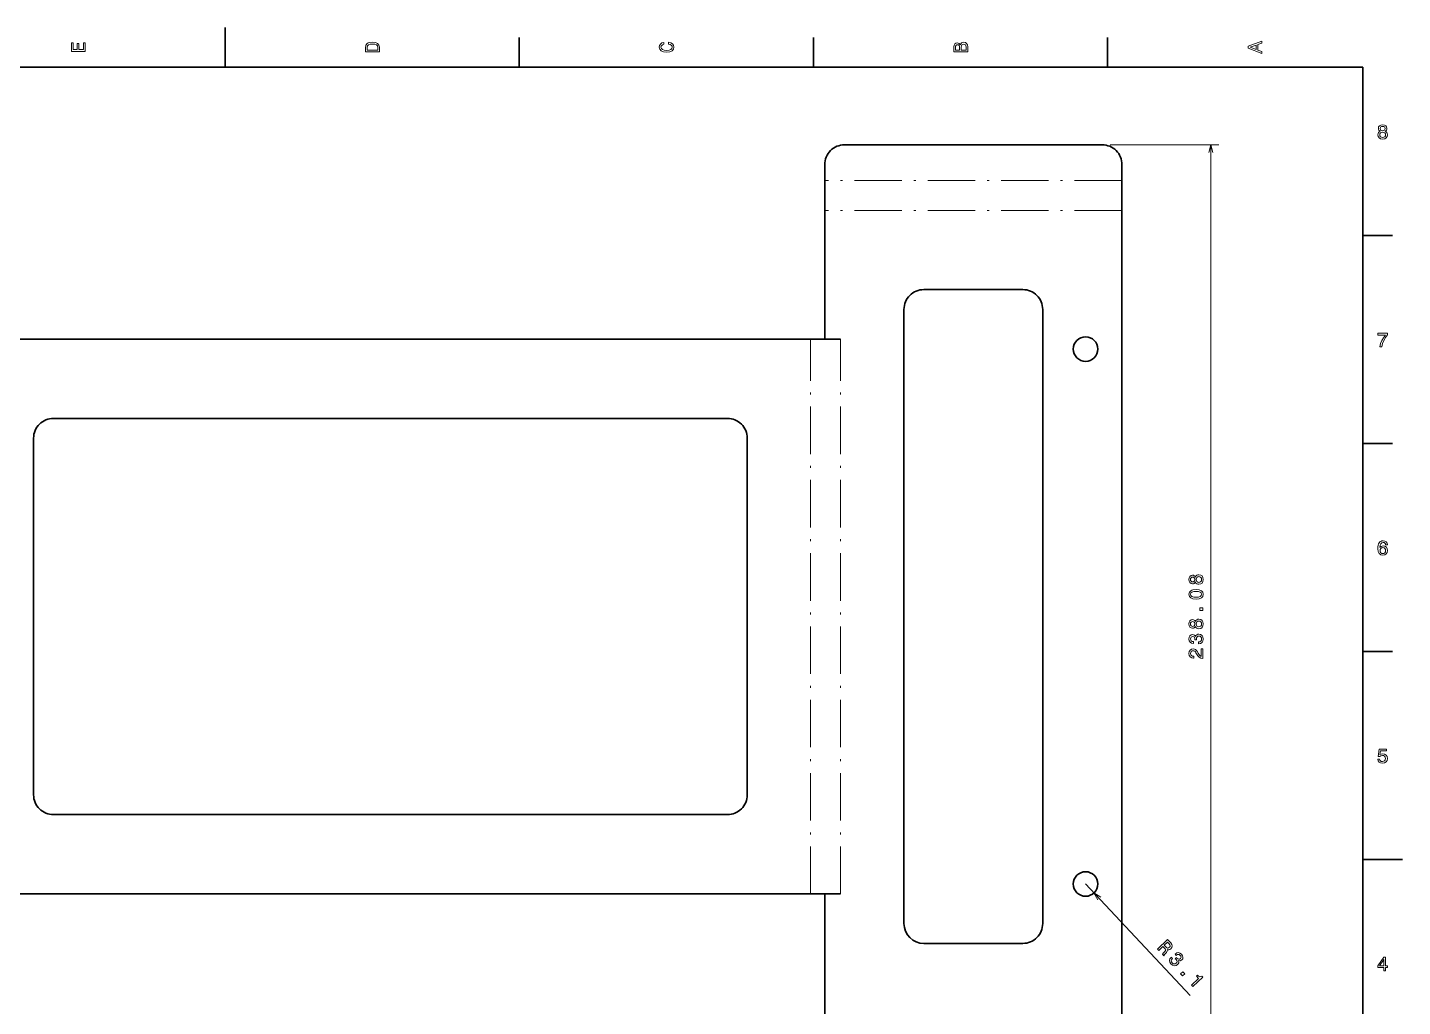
# Model space of a CAD drawing. Extents: x 0 to 594, y 0 to 420.
# Drawn here: x 247.2 to 594, y 172.9 to 420 of the extents above; entities that cross this region are included whole.
import ezdxf

# ---------------------------------------------------------------- set-up
doc = ezdxf.new("R2010")
doc.units = 0
doc.linetypes.add('DASHDOT', pattern=[18.5, 12, -3, 0.5, -3])

msp = doc.modelspace()

# ---------------------------------------------------------------- linework, layer by layer
at = {"color": 7, "lineweight": 35, "ltscale": 0.25}
for p, q in [((297, 410), (297, 420)), ((584, 210), (594, 210))]:
    msp.add_line(p, q, dxfattribs=at)
at = {"color": 7, "lineweight": 35, "ltscale": 0.1875}
for p, q in [((371.200012, 410), (371.200012, 417.5)), ((445.399994, 410), (445.399994, 417.5)), ((519.599976, 410), (519.599976, 417.5)), ((584, 367.5), (591.5, 367.5)), ((584, 315), (591.5, 315)), ((584, 262.5), (591.5, 262.5))]:
    msp.add_line(p, q, dxfattribs=at)
at = {"color": 7, "lineweight": 35}
for p, q in [((584, 410), (10, 410)), ((584, 10), (584, 410)), ((453.244232, 390.389465), (518.244263, 390.389465)), ((448.244232, 373.848022), (448.244232, 341.348022)), ((523.244263, 373.848022), (523.244263, 168.848007)), ((473.244232, 353.848022), (498.244232, 353.848022)), ((468.244232, 193.848007), (468.244232, 348.848022)), ((503.244232, 193.848007), (503.244232, 348.848022)), ((444.702789, 341.348022), (228.702789, 341.348022)), ((423.702789, 321.348022), (253.702789, 321.348022)), ((248.702789, 316.348022), (248.702789, 226.348007)), ((428.702789, 226.348007), (428.702789, 316.348022)), ((253.702789, 221.348007), (423.702789, 221.348007)), ((444.702789, 201.348007), (228.702789, 201.348007)), ((448.244232, 201.348007), (448.244232, 168.848007)), ((498.244232, 188.848007), (473.244232, 188.848007))]:
    msp.add_line(p, q, dxfattribs=at)
at = {"color": 7, "lineweight": 13}
for p, q in [((520.244263, 390.389465), (547.64502, 390.389465)), ((545.64502, 152.306564), (545.64502, 390.389465)), ((514.049255, 203.848007), (540.40741, 175.739563))]:
    msp.add_line(p, q, dxfattribs=at)
at = {"color": 7, "lineweight": 35, "ltscale": 0.1}
for p, q in [((448.244232, 381.389465), (448.244232, 385.389465)), ((523.244263, 381.389465), (523.244263, 385.389465)), ((448.244232, 341.348022), (452.244232, 341.348022)), ((448.244232, 341.348022), (452.244232, 341.348022)), ((448.244232, 201.348007), (452.244232, 201.348007)), ((448.244232, 201.348007), (452.244232, 201.348007))]:
    msp.add_line(p, q, dxfattribs=at)
at = {"color": 7, "lineweight": 35, "ltscale": 0.188536}
for p, q in [((448.244232, 381.389465), (448.244232, 373.848022)), ((523.244263, 381.389465), (523.244263, 373.848022))]:
    msp.add_line(p, q, dxfattribs=at)
at = {"color": 7, "linetype": 'DASHDOT', "lineweight": 13}
for p, q in [((523.244263, 381.389465), (448.244232, 381.389465)), ((523.244263, 373.848022), (448.244232, 373.848022)), ((444.702789, 201.348007), (444.702789, 341.348022)), ((452.244232, 201.348007), (452.244232, 341.348022))]:
    msp.add_line(p, q, dxfattribs=at)
at = {"color": 7, "lineweight": 35, "ltscale": 0.088536}
for p, q in [((444.702789, 341.348022), (448.244232, 341.348022)), ((444.702789, 201.348007), (448.244232, 201.348007))]:
    msp.add_line(p, q, dxfattribs=at)
at = {"color": 7, "lineweight": 13}
for points in [[(332.433228, 414.994965), (332.433228, 413.829987), (335.933228, 413.829987), (335.933228, 414.994965), (335.822266, 415.544678), (335.484375, 415.953186), (334.934662, 416.205353), (334.183228, 416.296112), (333.416656, 416.215424), (333.114075, 416.114563), (332.871979, 415.973358), (332.544189, 415.56485), (332.463501, 415.297546)], [(408.832062, 415.817017), (409.255676, 415.716156), (409.558289, 415.549713), (409.744873, 415.317719), (409.805389, 415.04541), (409.71463, 414.71759), (409.442291, 414.460388), (408.998474, 414.28891), (408.383209, 414.233429), (407.77298, 414.28891), (407.324127, 414.455353), (407.051788, 414.712555), (406.955963, 415.04541), (407.006409, 415.287476), (407.147614, 415.494232), (407.374573, 415.65564), (407.687256, 415.766571), (407.687256, 416.245697), (407.20813, 416.094391), (406.845032, 415.832153), (406.618073, 415.47406), (406.537384, 415.04541), (406.663483, 414.510803), (407.016479, 414.102325), (407.596466, 413.840057), (408.383209, 413.749298), (409.169952, 413.840057), (409.749939, 414.102325), (410.108002, 414.510803), (410.229034, 415.04541), (410.133209, 415.514404), (409.865906, 415.89267), (409.427155, 416.159943), (408.832062, 416.301147)], [(482.442017, 415.630402), (482.149506, 415.983429), (481.95282, 416.074219), (481.710754, 416.104462), (481.332489, 416.03891), (481.060181, 415.842224), (480.893738, 415.524506), (480.833221, 415.080688), (480.833221, 413.835022), (484.333221, 413.835022), (484.333221, 415.151306), (484.262604, 415.620331), (484.055847, 415.968292), (483.728027, 416.18515), (483.284241, 416.260803), (482.986694, 416.215424), (482.739563, 416.094391), (482.558014, 415.897705)], [(558.533203, 413.466858), (558.533203, 413.930847), (557.504395, 414.299011), (557.504395, 415.695984), (558.533203, 416.064117), (558.533203, 416.538177), (555.028137, 415.257202), (555.028137, 414.742798)], [(261.733215, 413.940918), (261.733215, 416.159943), (261.30957, 416.159943), (261.30957, 414.404907), (260.12442, 414.404907), (260.12442, 415.968292), (259.705841, 415.968292), (259.705841, 414.404907), (258.65686, 414.404907), (258.65686, 416.119598), (258.233215, 416.119598), (258.233215, 413.940918)], [(332.851807, 414.959656), (332.92746, 415.342957), (333.159454, 415.605194), (333.572998, 415.761536), (334.183228, 415.811951), (334.773285, 415.7565), (335.186829, 415.600159), (335.43396, 415.332855), (335.514648, 414.959656), (335.514648, 414.299011), (332.851807, 414.299011)], [(482.285675, 414.984863), (482.285675, 414.299011), (481.251801, 414.299011), (481.251801, 415.025208), (481.282074, 415.297546), (481.372833, 415.489197), (481.529175, 415.605194), (481.761169, 415.645538), (481.993164, 415.600159), (482.154541, 415.479126), (482.255402, 415.272339)], [(483.914642, 415.095825), (483.914642, 414.299011), (482.70929, 414.299011), (482.70929, 415.050446), (482.744598, 415.368164), (482.850525, 415.595093), (483.032074, 415.731262), (483.294312, 415.776672), (483.571686, 415.731262), (483.763336, 415.605194), (483.879333, 415.393372)], [(557.075684, 414.460388), (555.532471, 415), (557.075684, 415.539642)], [(588.374634, 393.802948), (588.117432, 393.661743), (587.940918, 393.465057), (587.829956, 393.217926), (587.794678, 392.92038), (587.875366, 392.471527), (588.107361, 392.123566), (588.485596, 391.901642), (589, 391.815918), (589.509399, 391.901642), (589.887634, 392.123566), (590.119629, 392.471527), (590.205322, 392.92038), (590.164978, 393.217926), (590.059082, 393.465057), (589.877502, 393.661743), (589.625366, 393.802948), (589.827087, 393.923981), (589.968323, 394.090424), (590.054016, 394.292145), (590.08429, 394.539246), (590.003601, 394.897339), (589.791809, 395.184784), (589.448853, 395.371399), (589, 395.441986), (588.546143, 395.371399), (588.203186, 395.184784), (587.986328, 394.897339), (587.910645, 394.539246), (587.935913, 394.292145), (588.021606, 394.090424)], [(588.278809, 392.930481), (588.324219, 393.197754), (588.470459, 393.399475), (588.697388, 393.530609), (589, 393.575989), (589.297546, 393.530609), (589.524475, 393.399475), (589.670776, 393.197754), (589.721191, 392.930481), (589.670776, 392.643005), (589.524475, 392.426147), (589.297546, 392.284943), (589, 392.239532), (588.697388, 392.284943), (588.470459, 392.426147), (588.324219, 392.643005)], [(588.389771, 394.498901), (588.430115, 394.720825), (588.551147, 394.892273), (588.742798, 394.998199), (589, 395.038544), (589.252197, 394.998199), (589.443787, 394.892273), (589.564819, 394.720825), (589.610229, 394.498901), (589.564819, 394.271973), (589.443787, 394.095459), (589.252197, 393.979462), (589, 393.944153), (588.742798, 393.984497), (588.551147, 394.095459), (588.430115, 394.271973)], [(588.299011, 339.416779), (588.80835, 339.416779), (588.974792, 340.248901), (589.267273, 341.025574), (589.680847, 341.746735), (590.220459, 342.422546), (590.220459, 342.841125), (587.819885, 342.841125), (587.819885, 342.382202), (589.736328, 342.382202), (589.18158, 341.701355), (588.763, 340.990265), (588.470459, 340.233795)], [(590.210388, 289.473694), (590.114563, 289.882202), (589.892639, 290.184784), (589.549744, 290.376434), (589.105896, 290.441986), (588.80835, 290.406677), (588.551147, 290.310883), (588.324219, 290.154541), (588.132568, 289.932617), (587.981262, 289.655243), (587.8703, 289.317352), (587.799744, 288.918945), (587.779541, 288.470093), (587.860229, 287.753967), (588.107361, 287.234497), (588.505798, 286.921814), (589.050415, 286.815918), (589.539612, 286.906677), (589.912842, 287.143738), (590.154907, 287.516937), (590.240662, 287.990997), (590.154907, 288.470093), (589.922913, 288.838257), (589.564819, 289.070251), (589.121033, 289.15094), (588.641907, 289.050049), (588.283875, 288.762604), (588.359497, 289.317352), (588.520874, 289.715759), (588.768005, 289.952789), (589.110962, 290.033508), (589.363098, 289.993134), (589.554749, 289.887238), (589.680847, 289.710724), (589.746399, 289.473694)], [(589.751465, 287.985931), (589.695984, 287.668213), (589.554749, 287.426147), (589.32782, 287.264771), (589.04541, 287.214325), (588.747864, 287.264771), (588.520874, 287.421112), (588.374634, 287.663177), (588.329285, 287.980896), (588.3797, 288.293579), (588.520874, 288.530609), (588.752869, 288.681915), (589.065552, 288.737396), (589.337891, 288.681915), (589.554749, 288.535645), (589.695984, 288.298615)], [(541.758789, 280.062714), (541.900024, 279.805481), (542.09668, 279.628967), (542.343872, 279.518036), (542.641357, 279.482727), (543.09021, 279.563416), (543.438232, 279.79541), (543.660156, 280.173645), (543.74585, 280.688049), (543.660156, 281.197418), (543.438232, 281.575684), (543.09021, 281.807678), (542.641357, 281.893402), (542.343872, 281.853058), (542.09668, 281.747131), (541.900024, 281.565582), (541.758789, 281.313416), (541.637817, 281.515137), (541.471313, 281.656372), (541.269653, 281.742096), (541.022522, 281.772339), (540.664429, 281.69165), (540.376953, 281.479858), (540.190369, 281.136902), (540.119751, 280.688049), (540.190369, 280.234161), (540.376953, 279.891235), (540.664429, 279.674377), (541.022522, 279.598724), (541.269653, 279.623932), (541.471313, 279.709686)], [(541.062866, 280.07782), (540.840942, 280.118164), (540.669495, 280.239197), (540.563599, 280.430847), (540.523193, 280.688049), (540.563599, 280.940216), (540.669495, 281.131866), (540.840942, 281.252899), (541.062866, 281.298279), (541.289795, 281.252899), (541.466309, 281.131866), (541.582275, 280.940216), (541.617615, 280.688049), (541.577271, 280.430847), (541.466309, 280.239197), (541.289795, 280.118164)], [(542.631287, 279.966888), (542.364014, 280.012268), (542.162292, 280.158508), (542.031128, 280.385468), (541.985779, 280.688049), (542.031128, 280.985596), (542.162292, 281.212555), (542.364014, 281.358826), (542.631287, 281.409241), (542.918762, 281.358826), (543.13562, 281.212555), (543.276855, 280.985596), (543.322266, 280.688049), (543.276855, 280.385468), (543.13562, 280.158508), (542.918762, 280.012268)], [(541.935303, 275.736633), (542.727112, 275.812256), (543.291992, 276.049316), (543.634888, 276.427551), (543.74585, 276.952026), (543.634888, 277.471497), (543.291992, 277.849731), (542.727112, 278.081726), (541.935303, 278.162415), (541.14856, 278.081726), (540.835938, 277.985901), (540.578735, 277.849731), (540.235779, 277.471497), (540.119751, 276.952026), (540.235779, 276.427551), (540.58374, 276.049316), (541.14856, 275.812256)], [(541.935303, 276.220764), (541.325073, 276.261108), (540.886353, 276.387207), (540.62915, 276.614136), (540.53833, 276.952026), (540.62915, 277.284912), (540.886353, 277.511841), (541.325073, 277.637909), (541.935303, 277.678284), (542.550598, 277.637909), (542.98938, 277.511841), (543.246582, 277.284912), (543.332275, 276.952026), (543.246582, 276.614136), (542.98938, 276.387207), (542.550598, 276.261108)], [(541.758789, 268.854645), (541.900024, 268.597412), (542.09668, 268.420898), (542.343872, 268.309967), (542.641357, 268.274658), (543.09021, 268.355347), (543.438232, 268.587341), (543.660156, 268.965576), (543.74585, 269.47998), (543.660156, 269.989349), (543.438232, 270.367615), (543.09021, 270.599609), (542.641357, 270.685333), (542.343872, 270.644989), (542.09668, 270.539063), (541.900024, 270.357513), (541.758789, 270.105347), (541.637817, 270.307068), (541.471313, 270.448303), (541.269653, 270.534027), (541.022522, 270.56427), (540.664429, 270.483582), (540.376953, 270.27179), (540.190369, 269.928833), (540.119751, 269.47998), (540.190369, 269.026093), (540.376953, 268.683167), (540.664429, 268.466309), (541.022522, 268.390656), (541.269653, 268.415863), (541.471313, 268.501617)], [(543.64502, 272.868042), (543.64502, 273.563995), (542.893555, 273.563995), (542.893555, 272.868042)], [(541.062866, 268.869751), (540.840942, 268.910095), (540.669495, 269.031128), (540.563599, 269.222778), (540.523193, 269.47998), (540.563599, 269.732147), (540.669495, 269.923798), (540.840942, 270.04483), (541.062866, 270.09021), (541.289795, 270.04483), (541.466309, 269.923798), (541.582275, 269.732147), (541.617615, 269.47998), (541.577271, 269.222778), (541.466309, 269.031128), (541.289795, 268.910095)], [(542.631287, 268.75882), (542.364014, 268.804199), (542.162292, 268.950439), (542.031128, 269.177399), (541.985779, 269.47998), (542.031128, 269.777527), (542.162292, 270.004486), (542.364014, 270.150757), (542.631287, 270.201172), (542.918762, 270.150757), (543.13562, 270.004486), (543.276855, 269.777527), (543.322266, 269.47998), (543.276855, 269.177399), (543.13562, 268.950439), (542.918762, 268.804199)], [(542.545532, 264.473083), (542.580872, 264.473083), (543.065063, 264.553772), (543.428101, 264.790802), (543.660156, 265.164001), (543.74585, 265.658234), (543.660156, 266.182739), (543.438232, 266.576111), (543.085205, 266.828247), (542.631287, 266.919037), (542.33374, 266.878693), (542.091675, 266.767761), (541.90509, 266.586182), (541.768921, 266.344116), (541.496582, 266.671936), (541.062866, 266.787903), (540.669495, 266.71228), (540.371948, 266.495422), (540.185303, 266.142395), (540.119751, 265.658234), (540.200439, 265.204346), (540.422363, 264.856354), (540.775391, 264.629425), (541.244385, 264.553772), (541.279724, 264.553772), (541.279724, 265.002625), (540.956909, 265.042969), (540.724976, 265.174072), (540.58374, 265.385895), (540.533325, 265.683441), (540.573669, 265.945709), (540.679565, 266.137329), (540.851074, 266.253326), (541.083008, 266.298737), (541.330139, 266.253326), (541.496582, 266.132294), (541.597412, 265.920471), (541.627686, 265.633026), (541.622681, 265.43634), (542.021057, 265.43634), (542.010986, 265.683441), (542.056396, 266.00116), (542.177368, 266.23822), (542.374084, 266.379425), (542.631287, 266.42984), (542.923828, 266.37439), (543.140625, 266.228119), (543.276855, 265.996124), (543.322266, 265.688507), (543.27179, 265.370789), (543.120483, 265.138794), (542.878418, 264.992523), (542.545532, 264.937042)], [(543.64502, 260.777405), (543.64502, 263.183014), (543.211304, 263.183014), (543.211304, 261.281738), (542.974243, 261.387634), (542.777588, 261.569183), (542.419495, 262.128998), (542.268188, 262.426544), (542.051331, 262.759399), (541.799194, 262.996429), (541.501587, 263.132599), (541.163696, 263.183014), (540.740112, 263.09729), (540.407227, 262.86026), (540.195435, 262.497131), (540.119751, 262.028137), (540.205505, 261.543976), (540.442505, 261.175812), (540.820801, 260.938782), (541.320068, 260.858093), (541.390625, 260.858093), (541.390625, 261.317017), (541.350342, 261.317017), (541.007385, 261.362427), (540.755249, 261.498596), (540.593872, 261.715454), (540.53833, 262.002899), (540.588806, 262.29541), (540.714844, 262.512268), (540.91156, 262.653473), (541.158691, 262.703918), (541.390625, 262.66861), (541.587341, 262.572784), (541.758789, 262.411407), (541.910156, 262.189514), (542.071533, 261.891968), (542.384155, 261.397705), (542.717041, 261.049744), (543.120483, 260.842957), (543.629883, 260.777405)], [(587.749268, 235.32962), (587.860229, 234.916077), (588.107361, 234.593307), (588.470459, 234.391571), (588.934448, 234.315933), (589.443787, 234.406708), (589.842224, 234.653824), (590.09436, 235.047195), (590.190186, 235.551514), (590.104492, 236.020538), (589.862427, 236.388702), (589.484131, 236.625732), (588.994934, 236.711456), (588.616699, 236.65094), (588.324219, 236.484512), (588.465454, 237.427597), (589.998535, 237.427597), (589.998535, 237.841141), (588.127502, 237.841141), (587.850159, 235.985245), (588.253601, 235.985245), (588.546143, 236.222275), (588.919312, 236.307999), (589.242065, 236.252533), (589.489197, 236.091141), (589.645569, 235.844025), (589.700989, 235.526306), (589.645569, 235.208588), (589.484131, 234.961456), (589.237061, 234.805115), (588.919312, 234.749649), (588.652039, 234.784943), (588.445251, 234.90094), (588.293945, 235.082504), (588.218323, 235.32962)], [(532.186768, 187.429916), (532.507568, 187.087784), (533.585449, 188.098557), (533.913208, 187.749069), (534.143677, 187.481201), (534.243896, 187.271042), (534.205322, 187.068909), (534.022766, 186.828583), (533.708923, 186.499725), (533.512573, 186.274109), (533.425232, 186.109222), (533.787476, 185.722946), (533.8573, 185.788498), (533.880981, 185.969696), (534.044678, 186.178513), (534.432617, 186.590637), (534.67926, 186.939499), (534.695557, 187.113815), (534.641296, 187.311798), (534.871216, 187.250885), (535.096558, 187.268616), (535.320557, 187.354187), (535.536255, 187.514954), (535.796997, 187.856232), (535.890747, 188.220703), (535.802856, 188.594604), (535.540161, 188.970535), (534.739868, 189.82402)], [(535.137817, 188.772964), (535.326172, 188.527863), (535.404602, 188.304123), (535.369019, 188.084061), (535.197693, 187.861206), (534.949829, 187.697922), (534.727905, 187.676498), (534.503052, 187.78363), (534.267334, 187.998154), (533.898193, 188.391785), (534.747986, 189.18866)], [(535.649475, 185.344543), (535.623718, 185.320404), (535.325806, 184.930359), (535.223022, 184.509079), (535.309082, 184.078156), (535.584595, 183.658997), (536.00592, 183.335052), (536.43689, 183.19989), (536.866882, 183.257431), (537.260071, 183.501678), (537.449463, 183.73465), (537.550171, 183.981171), (537.562134, 184.241241), (537.49585, 184.510971), (537.918762, 184.45813), (538.314453, 184.670197), (538.549683, 184.994461), (538.618408, 185.356171), (538.513062, 185.741333), (538.229675, 186.139343), (537.860352, 186.415237), (537.460449, 186.517288), (537.047668, 186.44136), (536.653809, 186.17572), (536.628052, 186.151566), (536.935059, 185.824158), (537.19812, 186.015503), (537.457031, 186.078537), (537.704956, 186.02063), (537.945251, 185.838074), (538.095215, 185.619171), (538.149048, 185.406937), (538.103271, 185.205032), (537.965088, 185.013245), (537.753784, 184.877319), (537.549622, 184.851761), (537.331177, 184.937286), (537.112427, 185.126266), (536.981567, 185.273193), (536.690979, 185.000671), (536.867371, 184.827301), (537.051636, 184.564499), (537.125427, 184.308792), (537.078552, 184.071259), (536.925415, 183.858521), (536.674072, 183.698914), (536.415894, 183.657257), (536.157837, 183.733337), (535.914307, 183.926697), (535.733765, 184.192963), (535.685425, 184.465683), (535.761963, 184.737946), (535.966858, 185.006104)], [(589.277405, 181.916794), (589.731262, 181.916794), (589.731262, 182.784225), (590.23053, 182.784225), (590.23053, 183.187683), (589.731262, 183.187683), (589.731262, 185.341141), (589.272339, 185.341141), (587.739197, 183.228027), (587.739197, 182.784225), (589.277405, 182.784225)], [(588.162842, 183.187683), (589.277405, 184.756134), (589.277405, 183.187683)], [(538.034302, 181.194031), (538.510376, 180.686356), (539.058533, 181.200363), (538.58252, 181.708038)], [(540.765808, 178.281158), (541.079712, 177.946381), (543.651245, 180.357742), (543.416626, 180.607895), (543.130127, 180.463684), (542.855103, 180.454681), (542.577087, 180.574219), (542.285522, 180.826218), (542.024292, 180.581284), (542.58313, 179.985321)]]:
    msp.add_lwpolyline(points, close=True, dxfattribs=at)
for points in [[(546.162598, 388.457581), (545.64502, 390.389465), (545.127319, 388.457581)], [(517.868774, 200.531586), (516.1698, 201.5867), (517.113647, 199.823425)]]:
    msp.add_lwpolyline(points, dxfattribs=at)
at = {"color": 7, "lineweight": 35}
for centre in [(514.049255, 338.848022), (514.049255, 203.848007)]:
    msp.add_circle(centre, 3.1, dxfattribs=at)
for centre, start, end in [((453.244232, 385.389465), 90.000003, 180.000005), ((518.244263, 385.389465), 0, 90.000003), ((473.244232, 348.848022), 90.000003, 180.000005), ((498.244232, 348.848022), 0, 90.000003), ((253.702789, 316.348022), 90.000003, 180.000005), ((423.702789, 316.348022), 0, 90.000003), ((253.702789, 226.348007), 179.999995, 269.999997), ((423.702789, 226.348007), 269.999997, 0), ((473.244232, 193.848007), 180.000005, 269.999997), ((498.244232, 193.848007), 269.999997, 360)]:
    msp.add_arc(centre, 5, start, end, dxfattribs=at)

doc.saveas('drawing.dxf')
